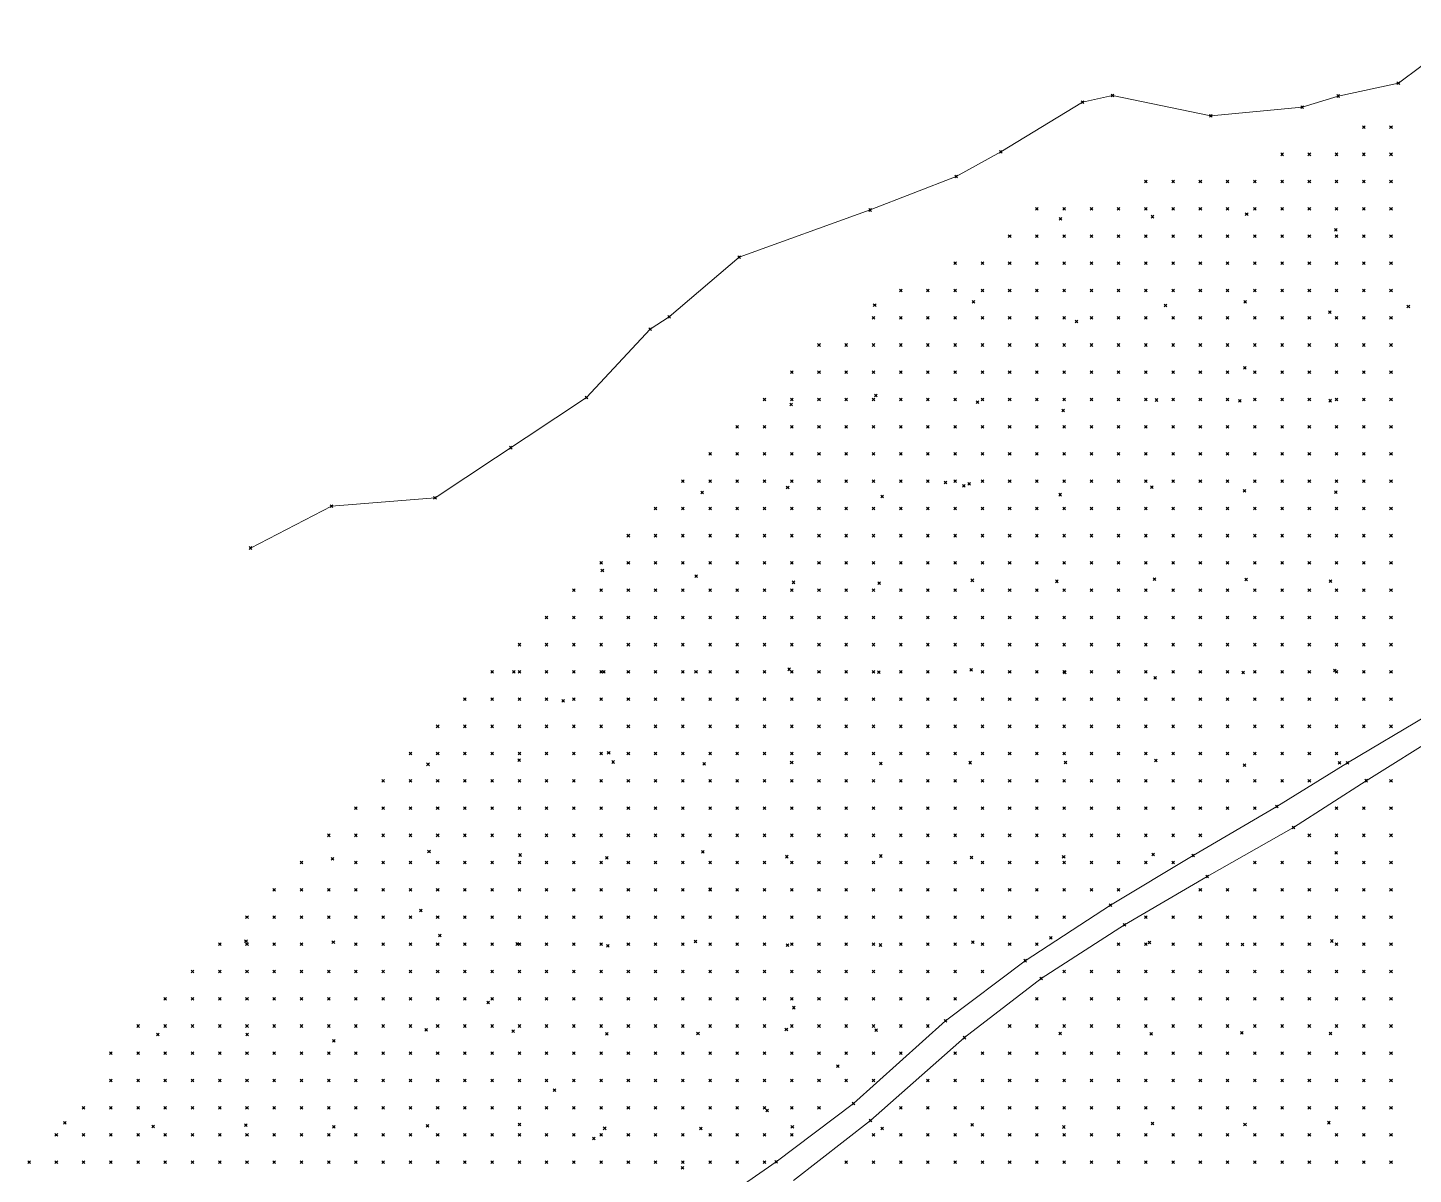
# Model space of a CAD drawing. Header units: metres. Extents: x 441556 to 446409, y 432338 to 461058.
# Drawn here: x 445598.6 to 445751.2, y 437824.9 to 437951.1 of the extents above; entities that cross this region are included whole.
import ezdxf

# ---------------------------------------------------------------- set-up
doc = ezdxf.new("R2010")
doc.units = ezdxf.units.M
doc.header["$MEASUREMENT"] = 0
doc.header["$PDMODE"] = 35
doc.header["$PDSIZE"] = 0.15
for name, color, linetype, lineweight in [('DTM-BRE-RevN_GRP_CURS APA', 2, 'Continuous', 0), ('DTM-BRE-RevN_GRP_DRUM FORESTIER', 2, 'Continuous', 0), ('DTM-BRE-RevN_GRP_DRUM PIATRA', 2, 'Continuous', 0), ('DTM-NOK-RevN_LIDAR_co_lidar', 91, 'Continuous', 0), ('DTM-NOK-RevN_RTK', 32, 'Continuous', 0)]:
    doc.layers.add(name, color=color, linetype=linetype, lineweight=lineweight)

msp = doc.modelspace()

# ---------------------------------------------------------------- linework, layer by layer
at = {"layer": 'DTM-BRE-RevN_GRP_CURS APA'}
for p, q in [((445749.575, 437945.011, 323.346), (445757.765, 437951.13, 323.346)), ((445742.957, 437943.61, 325.721), (445749.575, 437945.011, 323.346)), ((445705.818, 437937.467, 322.846), (445714.782, 437942.927, 323.784)), ((445714.782, 437942.927, 323.784), (445718.104, 437943.67, 322.659)), ((445718.104, 437943.67, 322.659), (445728.943, 437941.416, 323.346)), ((445738.999, 437942.382, 325.096), (445742.957, 437943.61, 325.721)), ((445728.943, 437941.416, 323.346), (445738.999, 437942.382, 325.096)), ((445700.871, 437934.75, 322.846), (445705.818, 437937.467, 322.846)), ((445691.402, 437931.059, 322.909), (445700.871, 437934.75, 322.846)), ((445676.983, 437925.867, 322.846), (445691.402, 437931.059, 322.909)), ((445669.281, 437919.301, 322.846), (445676.983, 437925.867, 322.846)), ((445667.192, 437917.923, 322.846), (445669.281, 437919.301, 322.846)), ((445660.17, 437910.418, 328.096), (445667.192, 437917.923, 322.846)), ((445643.5, 437899.366, 328.096), (445660.17, 437910.418, 328.096)), ((445632.114, 437898.443, 327.285), (445643.5, 437899.366, 328.096)), ((445623.169, 437893.839, 326.811), (445632.114, 437898.443, 327.285))]:
    msp.add_line(p, q, dxfattribs=at)
at = {"layer": 'DTM-BRE-RevN_GRP_DRUM FORESTIER'}
for p, q in [((445743.963, 437870.201, 345.348), (445752.731, 437875.408, 345.385)), ((445736.206, 437865.391, 345.14), (445743.963, 437870.201, 345.348)), ((445726.973, 437859.968, 345.426), (445736.206, 437865.391, 345.14)), ((445717.867, 437854.516, 345.34), (445726.973, 437859.968, 345.426)), ((445708.475, 437848.4, 344.944), (445717.867, 437854.516, 345.34)), ((445699.721, 437841.77, 344.873), (445708.475, 437848.4, 344.944)), ((445689.587, 437832.672, 345.027), (445699.721, 437841.77, 344.873)), ((445681.058, 437826.243, 345.31), (445689.587, 437832.672, 345.027)), ((445672.496, 437820.32, 345.316), (445681.058, 437826.243, 345.31))]:
    msp.add_line(p, q, dxfattribs=at)
at = {"layer": 'DTM-BRE-RevN_GRP_DRUM PIATRA'}
for p, q in [((445746.025, 437868.222, 345.529), (445754.381, 437873.434, 345.519)), ((445738.027, 437863.063, 345.328), (445746.025, 437868.222, 345.529)), ((445728.53, 437857.662, 345.513), (445738.027, 437863.063, 345.328)), ((445719.41, 437852.36, 345.431), (445728.53, 437857.662, 345.513)), ((445710.258, 437846.452, 345.066), (445719.41, 437852.36, 345.431)), ((445701.801, 437839.927, 344.894), (445710.258, 437846.452, 345.066)), ((445691.465, 437830.792, 345.053), (445701.801, 437839.927, 344.894)), ((445682.97, 437824.185, 345.441), (445691.465, 437830.792, 345.053))]:
    msp.add_line(p, q, dxfattribs=at)
at = {"layer": 'DTM-NOK-RevN_LIDAR_co_lidar'}
for p in [(445745.77, 437940.189, 325.895), (445748.769, 437940.189, 325.662), (445736.771, 437937.189, 326.941), (445739.771, 437937.189, 327.254), (445742.77, 437937.189, 327.509), (445745.77, 437937.189, 327.731), (445748.769, 437937.189, 327.705), (445721.775, 437934.19, 326.388), (445721.775, 437934.19, 326.188), (445724.774, 437934.19, 326.559), (445724.774, 437934.19, 326.359), (445727.773, 437934.19, 326.691), (445727.773, 437934.19, 326.491), (445730.773, 437934.19, 326.711), (445730.773, 437934.19, 326.511), (445733.772, 437934.19, 327.455), (445733.772, 437934.19, 327.255), (445736.771, 437934.19, 328.193), (445736.771, 437934.19, 327.993), (445739.771, 437934.19, 327.975), (445739.771, 437934.19, 327.775), (445742.77, 437934.19, 328.604), (445742.77, 437934.19, 328.404), (445745.77, 437934.19, 329.768), (445745.77, 437934.19, 329.568), (445748.769, 437934.19, 330.259), (445748.769, 437934.19, 330.059), (445709.777, 437931.19, 326.76), (445712.776, 437931.19, 326.656), (445715.776, 437931.19, 326.534), (445718.775, 437931.19, 326.498), (445721.775, 437931.19, 327.132), (445724.774, 437931.19, 327.226), (445727.773, 437931.19, 327.216), (445730.773, 437931.19, 327.804), (445733.772, 437931.19, 328.738), (445736.771, 437931.19, 329.547), (445739.771, 437931.19, 328.99), (445742.77, 437931.19, 329.789), (445745.77, 437931.19, 331.301), (445748.769, 437931.19, 332.428), (445706.778, 437928.191, 326.689), (445709.777, 437928.191, 326.938), (445712.776, 437928.191, 326.99), (445715.776, 437928.191, 327.05), (445718.775, 437928.191, 327.762), (445721.775, 437928.191, 329.286), (445724.774, 437928.191, 328.912), (445727.773, 437928.191, 328.277), (445730.773, 437928.191, 328.833), (445733.772, 437928.191, 330.498), (445736.771, 437928.191, 332.238), (445739.771, 437928.191, 331.55), (445742.77, 437928.191, 331.965), (445745.77, 437928.191, 332.731), (445748.769, 437928.191, 333.632), (445700.779, 437925.192, 327.17), (445703.778, 437925.192, 326.977), (445706.778, 437925.192, 326.933), (445709.777, 437925.192, 326.893), (445712.776, 437925.192, 327.151), (445715.776, 437925.192, 327.982), (445718.775, 437925.192, 330.054), (445721.775, 437925.192, 330.583), (445724.774, 437925.192, 329.898), (445727.773, 437925.192, 329.924), (445730.773, 437925.192, 330.906), (445733.772, 437925.192, 333.228), (445736.771, 437925.192, 333.853), (445739.771, 437925.192, 333.907), (445742.77, 437925.192, 334.559), (445745.77, 437925.192, 335.471), (445748.769, 437925.192, 336.403), (445694.78, 437922.192, 327.109), (445697.78, 437922.192, 327.143), (445700.779, 437922.192, 327.394), (445703.778, 437922.192, 327.407), (445706.778, 437922.192, 327.637), (445709.777, 437922.192, 327.506), (445712.776, 437922.192, 327.925), (445715.776, 437922.192, 329.761), (445718.775, 437922.192, 331.289), (445721.775, 437922.192, 331.77), (445724.774, 437922.192, 331.589), (445727.773, 437922.192, 332.291), (445730.773, 437922.192, 333.055), (445733.772, 437922.192, 334.328), (445736.771, 437922.192, 334.628), (445739.771, 437922.192, 335.952), (445742.77, 437922.192, 337.061), (445745.77, 437922.192, 338.46), (445748.769, 437922.192, 339.497), (445691.781, 437919.193, 328.642), (445694.78, 437919.193, 327.898), (445697.78, 437919.193, 328.112), (445700.779, 437919.193, 328.517), (445703.778, 437919.193, 328.942), (445706.778, 437919.193, 329.6), (445709.777, 437919.193, 329.953), (445712.776, 437919.193, 330.559), (445715.776, 437919.193, 332.141), (445718.775, 437919.193, 332.947), (445721.775, 437919.193, 333.074), (445724.774, 437919.193, 333.13), (445727.773, 437919.193, 334.555), (445730.773, 437919.193, 334.957), (445733.772, 437919.193, 336.165), (445736.771, 437919.193, 337.358), (445739.771, 437919.193, 339.034), (445742.77, 437919.193, 339.525), (445745.77, 437919.193, 339.682), (445748.769, 437919.193, 339.787), (445685.782, 437916.194, 330.464), (445688.781, 437916.194, 330.566), (445691.781, 437916.194, 330.244), (445694.78, 437916.194, 330.002), (445697.78, 437916.194, 330.39), (445700.779, 437916.194, 331.301), (445703.778, 437916.194, 331.744), (445706.778, 437916.194, 331.98), (445709.777, 437916.194, 332.672), (445712.776, 437916.194, 333.508), (445715.776, 437916.194, 335.404), (445718.775, 437916.194, 335.754), (445721.775, 437916.194, 335.789), (445724.774, 437916.194, 336.31), (445727.773, 437916.194, 336.479), (445730.773, 437916.194, 337.545), (445733.772, 437916.194, 338.853), (445736.771, 437916.194, 339.725), (445739.771, 437916.194, 339.735), (445742.77, 437916.194, 340.009), (445745.77, 437916.194, 340.082), (445748.769, 437916.194, 340.108), (445682.783, 437913.194, 329.735), (445685.782, 437913.194, 330.744), (445688.781, 437913.194, 331.229), (445691.781, 437913.194, 331.183), (445694.78, 437913.194, 331.617), (445697.78, 437913.194, 331.9), (445700.779, 437913.194, 332.927), (445703.778, 437913.194, 333.598), (445706.778, 437913.194, 332.967), (445709.777, 437913.194, 333.795), (445712.776, 437913.194, 335.25), (445715.776, 437913.194, 337.192), (445718.775, 437913.194, 338.311), (445721.775, 437913.194, 338.15), (445724.774, 437913.194, 338.839), (445727.773, 437913.194, 338.777), (445730.773, 437913.194, 339.126), (445733.772, 437913.194, 339.923), (445736.771, 437913.194, 340.038), (445739.771, 437913.194, 340.134), (445742.77, 437913.194, 340.198), (445745.77, 437913.194, 340.239), (445748.769, 437913.194, 340.343), (445679.783, 437910.195, 330.668), (445682.783, 437910.195, 331.073), (445685.782, 437910.195, 331.859), (445688.781, 437910.195, 332.547), (445691.781, 437910.195, 332.203), (445694.78, 437910.195, 333.13), (445697.78, 437910.195, 333.918), (445700.779, 437910.195, 335.067), (445703.778, 437910.195, 335.298), (445706.778, 437910.195, 334.616), (445709.777, 437910.195, 335.469), (445712.776, 437910.195, 337.496), (445715.776, 437910.195, 338.442), (445718.775, 437910.195, 339.267), (445721.775, 437910.195, 339.595), (445724.774, 437910.195, 339.711), (445727.773, 437910.195, 339.924), (445730.773, 437910.195, 339.997), (445733.772, 437910.195, 340.064), (445736.771, 437910.195, 340.191), (445739.771, 437910.195, 340.276), (445742.77, 437910.195, 340.319), (445745.77, 437910.195, 340.397), (445748.769, 437910.195, 340.586), (445676.784, 437907.195, 332.576), (445679.783, 437907.195, 332.489), (445682.783, 437907.195, 332.71), (445685.782, 437907.195, 333.857), (445688.781, 437907.195, 334.761), (445691.781, 437907.195, 334.752), (445694.78, 437907.195, 335.463), (445697.78, 437907.195, 336.623), (445700.779, 437907.195, 337.363), (445703.778, 437907.195, 337.007), (445706.778, 437907.195, 336.847), (445709.777, 437907.195, 337.659), (445712.776, 437907.195, 339.173), (445715.776, 437907.195, 339.594), (445718.775, 437907.195, 339.74), (445721.775, 437907.195, 339.811), (445724.774, 437907.195, 339.901), (445727.773, 437907.195, 340.027), (445730.773, 437907.195, 340.158), (445733.772, 437907.195, 340.254), (445736.771, 437907.195, 340.305), (445739.771, 437907.195, 340.374), (445742.77, 437907.195, 340.471), (445745.77, 437907.195, 340.661), (445748.769, 437907.195, 340.963), (445673.785, 437904.196, 334.232), (445676.784, 437904.196, 334.192), (445679.783, 437904.196, 334.192), (445682.783, 437904.196, 334.589), (445685.782, 437904.196, 336.173), (445688.781, 437904.196, 337.082), (445691.781, 437904.196, 336.997), (445694.78, 437904.196, 337.813), (445697.78, 437904.196, 338.236), (445700.779, 437904.196, 338.847), (445703.778, 437904.196, 338.96), (445706.778, 437904.196, 339.217), (445709.777, 437904.196, 339.509), (445712.776, 437904.196, 339.631), (445715.776, 437904.196, 339.684), (445718.775, 437904.196, 339.826), (445721.775, 437904.196, 339.967), (445724.774, 437904.196, 340.094), (445727.773, 437904.196, 340.194), (445730.773, 437904.196, 340.301), (445733.772, 437904.196, 340.382), (445736.771, 437904.196, 340.484), (445739.771, 437904.196, 340.612), (445742.77, 437904.196, 340.89), (445745.77, 437904.196, 341.163), (445748.769, 437904.196, 341.384), (445670.785, 437901.197, 333.898), (445673.785, 437901.197, 335.159), (445676.784, 437901.197, 335.902), (445679.783, 437901.197, 336.346), (445682.783, 437901.197, 337.335), (445685.782, 437901.197, 337.701), (445688.781, 437901.197, 337.967), (445691.781, 437901.197, 337.995), (445694.78, 437901.197, 338.444), (445697.78, 437901.197, 338.762), (445700.779, 437901.197, 338.927), (445703.778, 437901.197, 339.098), (445706.778, 437901.197, 339.359), (445709.777, 437901.197, 339.581), (445712.776, 437901.197, 339.693), (445715.776, 437901.197, 339.821), (445718.775, 437901.197, 339.986), (445721.775, 437901.197, 340.154), (445724.774, 437901.197, 340.279), (445727.773, 437901.197, 340.362), (445730.773, 437901.197, 340.459), (445733.772, 437901.197, 340.628), (445736.771, 437901.197, 340.795), (445739.771, 437901.197, 341.093), (445742.77, 437901.197, 341.503), (445745.77, 437901.197, 341.648), (445748.769, 437901.197, 341.805), (445667.786, 437898.197, 332.961), (445670.785, 437898.197, 334.136), (445673.785, 437898.197, 335.645), (445676.784, 437898.197, 337.18), (445679.783, 437898.197, 337.484), (445682.783, 437898.197, 337.772), (445685.782, 437898.197, 337.946), (445688.781, 437898.197, 338.148), (445691.781, 437898.197, 338.339), (445694.78, 437898.197, 338.557), (445697.78, 437898.197, 338.821), (445700.779, 437898.197, 339.116), (445703.778, 437898.197, 339.286), (445706.778, 437898.197, 339.512), (445709.777, 437898.197, 339.719), (445712.776, 437898.197, 339.879), (445715.776, 437898.197, 340.043), (445718.775, 437898.197, 340.149), (445721.775, 437898.197, 340.294), (445724.774, 437898.197, 340.44), (445727.773, 437898.197, 340.594), (445730.773, 437898.197, 340.762), (445733.772, 437898.197, 341.028), (445736.771, 437898.197, 341.314), (445739.771, 437898.197, 341.604), (445742.77, 437898.197, 341.874), (445745.77, 437898.197, 342.047), (445748.769, 437898.197, 342.21), (445664.786, 437895.198, 333.181), (445667.786, 437895.198, 333.684), (445670.785, 437895.198, 335.642), (445673.785, 437895.198, 337.031), (445676.784, 437895.198, 337.712), (445679.783, 437895.198, 337.767), (445682.783, 437895.198, 337.86), (445685.782, 437895.198, 338.106), (445688.781, 437895.198, 338.293), (445691.781, 437895.198, 338.549), (445694.78, 437895.198, 338.806), (445697.78, 437895.198, 339.093), (445700.779, 437895.198, 339.311), (445703.778, 437895.198, 339.494), (445706.778, 437895.198, 339.717), (445709.777, 437895.198, 339.876), (445712.776, 437895.198, 340.036), (445715.776, 437895.198, 340.211), (445718.775, 437895.198, 340.32), (445721.775, 437895.198, 340.487), (445724.774, 437895.198, 340.669), (445727.773, 437895.198, 340.946), (445730.773, 437895.198, 341.248), (445733.772, 437895.198, 341.526), (445736.771, 437895.198, 341.751), (445739.771, 437895.198, 341.966), (445742.77, 437895.198, 342.251), (445745.77, 437895.198, 342.446), (445748.769, 437895.198, 342.663), (445661.787, 437892.199, 334.568), (445664.786, 437892.199, 335.666), (445667.786, 437892.199, 335.776), (445670.785, 437892.199, 337.074), (445673.785, 437892.199, 337.615), (445676.784, 437892.199, 337.885), (445679.783, 437892.199, 338.068), (445682.783, 437892.199, 338.266), (445685.782, 437892.199, 338.5), (445688.781, 437892.199, 338.615), (445691.781, 437892.199, 338.857), (445694.78, 437892.199, 339.085), (445697.78, 437892.199, 339.347), (445700.779, 437892.199, 339.599), (445703.778, 437892.199, 339.789), (445706.778, 437892.199, 339.914), (445709.777, 437892.199, 340.048), (445712.776, 437892.199, 340.262), (445715.776, 437892.199, 340.494), (445718.775, 437892.199, 340.67), (445721.775, 437892.199, 340.872), (445724.774, 437892.199, 341.11), (445727.773, 437892.199, 341.319), (445730.773, 437892.199, 341.611), (445733.772, 437892.199, 341.903), (445736.771, 437892.199, 342.11), (445739.771, 437892.199, 342.373), (445742.77, 437892.199, 342.695), (445745.77, 437892.199, 342.873), (445748.769, 437892.199, 343.084), (445658.788, 437889.199, 335.803), (445661.787, 437889.199, 337.185), (445664.786, 437889.199, 337.266), (445667.786, 437889.199, 337.566), (445670.785, 437889.199, 337.629), (445673.785, 437889.199, 337.838), (445676.784, 437889.199, 338.057), (445679.783, 437889.199, 338.358), (445682.783, 437889.199, 338.671), (445685.782, 437889.199, 338.899), (445688.781, 437889.199, 338.964), (445691.781, 437889.199, 339.158), (445694.78, 437889.199, 339.412), (445697.78, 437889.199, 339.633), (445700.779, 437889.199, 339.923), (445703.778, 437889.199, 340.188), (445706.778, 437889.199, 340.26), (445709.777, 437889.199, 340.378), (445712.776, 437889.199, 340.665), (445715.776, 437889.199, 340.913), (445718.775, 437889.199, 341.11), (445721.775, 437889.199, 341.281), (445724.774, 437889.199, 341.475), (445727.773, 437889.199, 341.623), (445730.773, 437889.199, 341.854), (445733.772, 437889.199, 342.173), (445736.771, 437889.199, 342.475), (445739.771, 437889.199, 342.798), (445742.77, 437889.199, 343.063), (445745.77, 437889.199, 343.198), (445748.769, 437889.199, 343.419), (445655.788, 437886.2, 336.499), (445658.788, 437886.2, 337.117), (445661.787, 437886.2, 337.573), (445664.786, 437886.2, 337.568), (445667.786, 437886.2, 337.638), (445670.785, 437886.2, 337.826), (445673.785, 437886.2, 338.074), (445676.784, 437886.2, 338.385), (445679.783, 437886.2, 338.61), (445682.783, 437886.2, 338.742), (445685.782, 437886.2, 339.088), (445688.781, 437886.2, 339.262), (445691.781, 437886.2, 339.498), (445694.78, 437886.2, 339.705), (445697.78, 437886.2, 339.913), (445700.779, 437886.2, 340.197), (445703.778, 437886.2, 340.538), (445706.778, 437886.2, 340.702), (445709.777, 437886.2, 340.778), (445712.776, 437886.2, 341.03), (445715.776, 437886.2, 341.254), (445718.775, 437886.2, 341.49), (445721.775, 437886.2, 341.687), (445724.774, 437886.2, 341.819), (445727.773, 437886.2, 341.997), (445730.773, 437886.2, 342.199), (445733.772, 437886.2, 342.476), (445736.771, 437886.2, 342.774), (445739.771, 437886.2, 343.08), (445742.77, 437886.2, 343.332), (445745.77, 437886.2, 343.572), (445748.769, 437886.2, 343.755), (445652.789, 437883.2, 337.265), (445655.788, 437883.2, 337.536), (445658.788, 437883.2, 337.635), (445661.787, 437883.2, 337.686), (445664.786, 437883.2, 337.642), (445667.786, 437883.2, 337.806), (445670.785, 437883.2, 338.045), (445673.785, 437883.2, 338.27), (445676.784, 437883.2, 338.605), (445679.783, 437883.2, 338.792), (445682.783, 437883.2, 339.016), (445685.782, 437883.2, 339.304), (445688.781, 437883.2, 339.553), (445691.781, 437883.2, 339.834), (445694.78, 437883.2, 340.037), (445697.78, 437883.2, 340.248), (445700.779, 437883.2, 340.522), (445703.778, 437883.2, 340.793), (445706.778, 437883.2, 340.952), (445709.777, 437883.2, 341.165), (445712.776, 437883.2, 341.392), (445715.776, 437883.2, 341.711), (445718.775, 437883.2, 341.91), (445721.775, 437883.2, 342.05), (445724.774, 437883.2, 342.184), (445727.773, 437883.2, 342.328), (445730.773, 437883.2, 342.534), (445733.772, 437883.2, 342.751), (445736.771, 437883.2, 343.035), (445739.771, 437883.2, 343.3), (445742.77, 437883.2, 343.653), (445745.77, 437883.2, 343.938), (445748.769, 437883.2, 344.135), (445649.79, 437880.201, 336.747), (445652.789, 437880.201, 337.262), (445655.788, 437880.201, 337.528), (445658.788, 437880.201, 337.656), (445661.787, 437880.201, 337.71), (445664.786, 437880.201, 337.857), (445667.786, 437880.201, 338.085), (445670.785, 437880.201, 338.367), (445673.785, 437880.201, 338.663), (445676.784, 437880.201, 338.905), (445679.783, 437880.201, 339.133), (445682.783, 437880.201, 339.343), (445685.782, 437880.201, 339.586), (445688.781, 437880.201, 339.882), (445691.781, 437880.201, 340.072), (445694.78, 437880.201, 340.333), (445697.78, 437880.201, 340.592), (445700.779, 437880.201, 340.824), (445703.778, 437880.201, 341.024), (445706.778, 437880.201, 341.307), (445709.777, 437880.201, 341.7), (445712.776, 437880.201, 341.904), (445715.776, 437880.201, 342.165), (445718.775, 437880.201, 342.315), (445721.775, 437880.201, 342.469), (445724.774, 437880.201, 342.573), (445727.773, 437880.201, 342.642), (445730.773, 437880.201, 342.865), (445733.772, 437880.201, 343.127), (445736.771, 437880.201, 343.368), (445739.771, 437880.201, 343.647), (445742.77, 437880.201, 343.941), (445745.77, 437880.201, 344.216), (445748.769, 437880.201, 344.48), (445646.79, 437877.202, 336.795), (445649.79, 437877.202, 337.051), (445652.789, 437877.202, 337.329), (445655.788, 437877.202, 337.611), (445658.788, 437877.202, 337.794), (445661.787, 437877.202, 337.931), (445664.786, 437877.202, 338.16), (445667.786, 437877.202, 338.407), (445670.785, 437877.202, 338.66), (445673.785, 437877.202, 338.929), (445676.784, 437877.202, 339.182), (445679.783, 437877.202, 339.475), (445682.783, 437877.202, 339.677), (445685.782, 437877.202, 339.928), (445688.781, 437877.202, 340.174), (445691.781, 437877.202, 340.4), (445694.78, 437877.202, 340.641), (445697.78, 437877.202, 340.868), (445700.779, 437877.202, 341.104), (445703.778, 437877.202, 341.45), (445706.778, 437877.202, 341.807), (445709.777, 437877.202, 342.081), (445712.776, 437877.202, 342.278), (445715.776, 437877.202, 342.513), (445718.775, 437877.202, 342.689), (445721.775, 437877.202, 342.854), (445724.774, 437877.202, 342.96), (445727.773, 437877.202, 343.052), (445730.773, 437877.202, 343.241), (445733.772, 437877.202, 343.451), (445736.771, 437877.202, 343.699), (445739.771, 437877.202, 344.022), (445742.77, 437877.202, 344.279), (445745.77, 437877.202, 344.543), (445748.769, 437877.202, 344.798), (445643.791, 437874.202, 336.611), (445646.79, 437874.202, 336.956), (445649.79, 437874.202, 337.208), (445652.789, 437874.202, 337.48), (445655.788, 437874.202, 337.712), (445658.788, 437874.202, 337.968), (445661.787, 437874.202, 338.225), (445664.786, 437874.202, 338.457), (445667.786, 437874.202, 338.695), (445670.785, 437874.202, 338.982), (445673.785, 437874.202, 339.282), (445676.784, 437874.202, 339.521), (445679.783, 437874.202, 339.763), (445682.783, 437874.202, 339.967), (445685.782, 437874.202, 340.223), (445688.781, 437874.202, 340.421), (445691.781, 437874.202, 340.665), (445694.78, 437874.202, 340.87), (445697.78, 437874.202, 341.155), (445700.779, 437874.202, 341.534), (445703.778, 437874.202, 341.875), (445706.778, 437874.202, 342.068), (445709.777, 437874.202, 342.285), (445712.776, 437874.202, 342.553), (445715.776, 437874.202, 342.85), (445718.775, 437874.202, 343.013), (445721.775, 437874.202, 343.185), (445724.774, 437874.202, 343.356), (445727.773, 437874.202, 343.449), (445730.773, 437874.202, 343.543), (445733.772, 437874.202, 343.794), (445736.771, 437874.202, 344.046), (445739.771, 437874.202, 344.429), (445742.77, 437874.202, 344.673), (445745.77, 437874.202, 344.872), (445748.769, 437874.202, 345.159), (445640.791, 437871.203, 336.273), (445643.791, 437871.203, 336.692), (445646.79, 437871.203, 337.046), (445649.79, 437871.203, 337.351), (445652.789, 437871.203, 337.65), (445655.788, 437871.203, 337.899), (445658.788, 437871.203, 338.182), (445661.787, 437871.203, 338.485), (445664.786, 437871.203, 338.757), (445667.786, 437871.203, 339.015), (445670.785, 437871.203, 339.352), (445673.785, 437871.203, 339.642), (445676.784, 437871.203, 339.812), (445679.783, 437871.203, 340.025), (445682.783, 437871.203, 340.181), (445685.782, 437871.203, 340.431), (445688.781, 437871.203, 340.632), (445691.781, 437871.203, 340.862), (445694.78, 437871.203, 341.214), (445697.78, 437871.203, 341.584), (445700.779, 437871.203, 341.916), (445703.778, 437871.203, 342.155), (445706.778, 437871.203, 342.345), (445709.777, 437871.203, 342.586), (445712.776, 437871.203, 342.893), (445715.776, 437871.203, 343.176), (445718.775, 437871.203, 343.337), (445721.775, 437871.203, 343.581), (445724.774, 437871.203, 343.765), (445727.773, 437871.203, 343.905), (445730.773, 437871.203, 344.012), (445733.772, 437871.203, 344.21), (445736.771, 437871.203, 344.452), (445739.771, 437871.203, 344.753), (445742.77, 437871.203, 344.986), (445637.792, 437868.204, 336.084), (445640.791, 437868.204, 336.41), (445643.791, 437868.204, 336.831), (445646.79, 437868.204, 337.265), (445649.79, 437868.204, 337.605), (445652.789, 437868.204, 337.922), (445655.788, 437868.204, 338.197), (445658.788, 437868.204, 338.458), (445661.787, 437868.204, 338.719), (445664.786, 437868.204, 338.998), (445667.786, 437868.204, 339.293), (445670.785, 437868.204, 339.577), (445673.785, 437868.204, 339.842), (445676.784, 437868.204, 340.079), (445679.783, 437868.204, 340.267), (445682.783, 437868.204, 340.429), (445685.782, 437868.204, 340.599), (445688.781, 437868.204, 340.741), (445691.781, 437868.204, 341.074), (445694.78, 437868.204, 341.605), (445697.78, 437868.204, 341.902), (445700.779, 437868.204, 342.16), (445703.778, 437868.204, 342.48), (445706.778, 437868.204, 342.776), (445709.777, 437868.204, 342.988), (445712.776, 437868.204, 343.28), (445715.776, 437868.204, 343.494), (445718.775, 437868.204, 343.677), (445721.775, 437868.204, 343.934), (445724.774, 437868.204, 344.108), (445727.773, 437868.204, 344.334), (445730.773, 437868.204, 344.471), (445733.772, 437868.204, 344.663), (445736.771, 437868.204, 344.876), (445739.771, 437868.204, 345.016), (445748.769, 437868.204, 345.943), (445634.793, 437865.204, 336.433), (445637.792, 437865.204, 336.457), (445640.791, 437865.204, 336.745), (445643.791, 437865.204, 337.033), (445646.79, 437865.204, 337.473), (445649.79, 437865.204, 337.909), (445652.789, 437865.204, 338.255), (445655.788, 437865.204, 338.514), (445658.788, 437865.204, 338.757), (445661.787, 437865.204, 338.986), (445664.786, 437865.204, 339.216), (445667.786, 437865.204, 339.544), (445670.785, 437865.204, 339.796), (445673.785, 437865.204, 340.052), (445676.784, 437865.204, 340.251), (445679.783, 437865.204, 340.436), (445682.783, 437865.204, 340.659), (445685.782, 437865.204, 340.842), (445688.781, 437865.204, 340.923), (445691.781, 437865.204, 341.377), (445694.78, 437865.204, 341.957), (445697.78, 437865.204, 342.206), (445700.779, 437865.204, 342.482), (445703.778, 437865.204, 342.819), (445706.778, 437865.204, 343.116), (445709.777, 437865.204, 343.287), (445712.776, 437865.204, 343.526), (445715.776, 437865.204, 343.806), (445718.775, 437865.204, 344.043), (445721.775, 437865.204, 344.294), (445724.774, 437865.204, 344.483), (445727.773, 437865.204, 344.773), (445730.773, 437865.204, 345.119), (445733.772, 437865.204, 345.147), (445742.77, 437865.204, 345.703), (445745.77, 437865.204, 346.015), (445748.769, 437865.204, 346.269), (445631.793, 437862.205, 336.864), (445634.793, 437862.205, 336.949), (445637.792, 437862.205, 337.013), (445640.791, 437862.205, 337.226), (445643.791, 437862.205, 337.349), (445646.79, 437862.205, 337.728), (445649.79, 437862.205, 338.169), (445652.789, 437862.205, 338.533), (445655.788, 437862.205, 338.785), (445658.788, 437862.205, 339.043), (445661.787, 437862.205, 339.285), (445664.786, 437862.205, 339.525), (445667.786, 437862.205, 339.785), (445670.785, 437862.205, 340.049), (445673.785, 437862.205, 340.314), (445676.784, 437862.205, 340.469), (445679.783, 437862.205, 340.695), (445682.783, 437862.205, 341.019), (445685.782, 437862.205, 341.242), (445688.781, 437862.205, 341.428), (445691.781, 437862.205, 342.063), (445694.78, 437862.205, 342.461), (445697.78, 437862.205, 342.571), (445700.779, 437862.205, 342.813), (445703.778, 437862.205, 343.138), (445706.778, 437862.205, 343.389), (445709.777, 437862.205, 343.573), (445712.776, 437862.205, 343.827), (445715.776, 437862.205, 344.064), (445718.775, 437862.205, 344.286), (445721.775, 437862.205, 344.697), (445724.774, 437862.205, 344.873), (445727.773, 437862.205, 345.139), (445739.771, 437862.205, 345.771), (445742.77, 437862.205, 346.045), (445745.77, 437862.205, 346.326), (445748.769, 437862.205, 346.579), (445628.794, 437859.205, 336.919), (445634.793, 437859.205, 337.342), (445637.792, 437859.205, 337.394), (445640.791, 437859.205, 337.495), (445643.791, 437859.205, 337.678), (445646.79, 437859.205, 337.992), (445649.79, 437859.205, 338.4), (445652.789, 437859.205, 338.765), (445655.788, 437859.205, 339.073), (445658.788, 437859.205, 339.333), (445661.787, 437859.205, 339.549), (445664.786, 437859.205, 339.787), (445667.786, 437859.205, 340.015), (445670.785, 437859.205, 340.321), (445673.785, 437859.205, 340.577), (445676.784, 437859.205, 340.799), (445679.783, 437859.205, 341.075), (445682.783, 437859.205, 341.309), (445685.782, 437859.205, 341.562), (445688.781, 437859.205, 342.003), (445691.781, 437859.205, 342.413), (445694.78, 437859.205, 342.629), (445697.78, 437859.205, 342.768), (445700.779, 437859.205, 343.064), (445703.778, 437859.205, 343.317), (445706.778, 437859.205, 343.564), (445709.777, 437859.205, 343.893), (445712.776, 437859.205, 344.166), (445715.776, 437859.205, 344.329), (445718.775, 437859.205, 344.531), (445721.775, 437859.205, 344.907), (445724.774, 437859.205, 345.186), (445733.772, 437859.205, 345.846), (445736.771, 437859.205, 345.903), (445739.771, 437859.205, 346.205), (445742.77, 437859.205, 346.391), (445745.77, 437859.205, 346.623), (445748.769, 437859.205, 346.899), (445625.795, 437856.206, 337.051), (445628.794, 437856.206, 337.146), (445631.793, 437856.206, 337.404), (445634.793, 437856.206, 337.58), (445637.792, 437856.206, 337.68), (445640.791, 437856.206, 337.786), (445643.791, 437856.206, 338.013), (445646.79, 437856.206, 338.279), (445649.79, 437856.206, 338.643), (445652.789, 437856.206, 338.958), (445655.788, 437856.206, 339.274), (445658.788, 437856.206, 339.558), (445661.787, 437856.206, 339.795), (445664.786, 437856.206, 340.007), (445667.786, 437856.206, 340.228), (445670.785, 437856.206, 340.499), (445673.785, 437856.206, 340.795), (445676.784, 437856.206, 341.147), (445679.783, 437856.206, 341.377), (445682.783, 437856.206, 341.615), (445685.782, 437856.206, 341.876), (445688.781, 437856.206, 342.198), (445691.781, 437856.206, 342.472), (445694.78, 437856.206, 342.685), (445697.78, 437856.206, 342.944), (445700.779, 437856.206, 343.239), (445703.778, 437856.206, 343.511), (445706.778, 437856.206, 343.771), (445709.777, 437856.206, 344.106), (445712.776, 437856.206, 344.38), (445715.776, 437856.206, 344.624), (445718.775, 437856.206, 344.97), (445727.773, 437856.206, 345.699), (445730.773, 437856.206, 345.995), (445733.772, 437856.206, 346.097), (445736.771, 437856.206, 346.277), (445739.771, 437856.206, 346.502), (445742.77, 437856.206, 346.727), (445745.77, 437856.206, 347.005), (445748.769, 437856.206, 347.235), (445622.795, 437853.207, 337.271), (445625.795, 437853.207, 337.337), (445628.794, 437853.207, 337.492), (445631.793, 437853.207, 337.739), (445634.793, 437853.207, 337.96), (445637.792, 437853.207, 338.134), (445640.791, 437853.207, 338.217), (445643.791, 437853.207, 338.317), (445646.79, 437853.207, 338.57), (445649.79, 437853.207, 338.863), (445652.789, 437853.207, 339.16), (445655.788, 437853.207, 339.466), (445658.788, 437853.207, 339.745), (445661.787, 437853.207, 340.017), (445664.786, 437853.207, 340.246), (445667.786, 437853.207, 340.512), (445670.785, 437853.207, 340.828), (445673.785, 437853.207, 341.091), (445676.784, 437853.207, 341.447), (445679.783, 437853.207, 341.711), (445682.783, 437853.207, 341.98), (445685.782, 437853.207, 342.209), (445688.781, 437853.207, 342.437), (445691.781, 437853.207, 342.672), (445694.78, 437853.207, 342.84), (445697.78, 437853.207, 343.161), (445700.779, 437853.207, 343.444), (445703.778, 437853.207, 343.686), (445706.778, 437853.207, 343.952), (445709.777, 437853.207, 344.257), (445712.776, 437853.207, 344.669), (445721.775, 437853.207, 345.366), (445724.774, 437853.207, 345.815), (445727.773, 437853.207, 346.169), (445730.773, 437853.207, 346.288), (445733.772, 437853.207, 346.368), (445736.771, 437853.207, 346.666), (445739.771, 437853.207, 346.789), (445742.77, 437853.207, 347.099), (445745.77, 437853.207, 347.346), (445748.769, 437853.207, 347.552), (445619.796, 437850.207, 337.438), (445622.795, 437850.207, 337.559), (445625.795, 437850.207, 337.672), (445628.794, 437850.207, 337.85), (445634.793, 437850.207, 338.208), (445637.792, 437850.207, 338.465), (445640.791, 437850.207, 338.593), (445643.791, 437850.207, 338.648), (445646.79, 437850.207, 338.874), (445649.79, 437850.207, 339.085), (445652.789, 437850.207, 339.348), (445655.788, 437850.207, 339.626), (445658.788, 437850.207, 339.932), (445661.787, 437850.207, 340.252), (445664.786, 437850.207, 340.567), (445667.786, 437850.207, 340.829), (445670.785, 437850.207, 341.159), (445673.785, 437850.207, 341.443), (445676.784, 437850.207, 341.73), (445679.783, 437850.207, 342.075), (445682.783, 437850.207, 342.359), (445685.782, 437850.207, 342.525), (445688.781, 437850.207, 342.664), (445691.781, 437850.207, 342.87), (445694.78, 437850.207, 343.094), (445697.78, 437850.207, 343.386), (445700.779, 437850.207, 343.717), (445703.778, 437850.207, 343.967), (445706.778, 437850.207, 344.218), (445709.777, 437850.207, 344.506), (445718.775, 437850.207, 345.517), (445721.775, 437850.207, 345.837), (445724.774, 437850.207, 346.165), (445727.773, 437850.207, 346.49), (445730.773, 437850.207, 346.711), (445733.772, 437850.207, 346.838), (445736.771, 437850.207, 347.075), (445739.771, 437850.207, 347.246), (445742.77, 437850.207, 347.45), (445745.77, 437850.207, 347.624), (445748.769, 437850.207, 347.856), (445616.797, 437847.208, 337.549), (445619.796, 437847.208, 337.615), (445622.795, 437847.208, 337.812), (445625.795, 437847.208, 338.025), (445628.794, 437847.208, 338.242), (445631.793, 437847.208, 338.445), (445634.793, 437847.208, 338.699), (445637.792, 437847.208, 339.131), (445640.791, 437847.208, 339.168), (445643.791, 437847.208, 339.142), (445646.79, 437847.208, 339.22), (445649.79, 437847.208, 339.318), (445652.789, 437847.208, 339.553), (445655.788, 437847.208, 339.839), (445658.788, 437847.208, 340.18), (445661.787, 437847.208, 340.545), (445664.786, 437847.208, 340.94), (445667.786, 437847.208, 341.254), (445670.785, 437847.208, 341.546), (445673.785, 437847.208, 341.823), (445676.784, 437847.208, 342.058), (445679.783, 437847.208, 342.381), (445682.783, 437847.208, 342.644), (445685.782, 437847.208, 342.789), (445688.781, 437847.208, 342.931), (445691.781, 437847.208, 343.104), (445694.78, 437847.208, 343.355), (445697.78, 437847.208, 343.618), (445700.779, 437847.208, 343.901), (445703.778, 437847.208, 344.191), (445712.776, 437847.208, 345.095), (445715.776, 437847.208, 345.517), (445718.775, 437847.208, 345.861), (445721.775, 437847.208, 346.193), (445724.774, 437847.208, 346.505), (445727.773, 437847.208, 346.846), (445730.773, 437847.208, 347.132), (445733.772, 437847.208, 347.246), (445736.771, 437847.208, 347.491), (445739.771, 437847.208, 347.635), (445742.77, 437847.208, 347.805), (445745.77, 437847.208, 348.02), (445748.769, 437847.208, 348.177), (445613.797, 437844.209, 337.792), (445616.797, 437844.209, 337.843), (445619.796, 437844.209, 337.893), (445622.795, 437844.209, 338.105), (445625.795, 437844.209, 338.38), (445628.794, 437844.209, 338.754), (445631.793, 437844.209, 338.984), (445634.793, 437844.209, 339.198), (445637.792, 437844.209, 339.302), (445640.791, 437844.209, 339.342), (445643.791, 437844.209, 339.457), (445646.79, 437844.209, 339.573), (445649.79, 437844.209, 339.674), (445652.789, 437844.209, 339.832), (445655.788, 437844.209, 340.151), (445658.788, 437844.209, 340.504), (445661.787, 437844.209, 340.894), (445664.786, 437844.209, 341.35), (445667.786, 437844.209, 341.706), (445670.785, 437844.209, 341.962), (445673.785, 437844.209, 342.193), (445676.784, 437844.209, 342.379), (445679.783, 437844.209, 342.605), (445682.783, 437844.209, 342.842), (445685.782, 437844.209, 343.065), (445688.781, 437844.209, 343.206), (445691.781, 437844.209, 343.422), (445694.78, 437844.209, 343.651), (445697.78, 437844.209, 343.855), (445700.779, 437844.209, 344.172), (445709.777, 437844.209, 345.148), (445712.776, 437844.209, 345.525), (445715.776, 437844.209, 345.846), (445718.775, 437844.209, 346.15), (445721.775, 437844.209, 346.53), (445724.774, 437844.209, 346.855), (445727.773, 437844.209, 347.1), (445730.773, 437844.209, 347.357), (445733.772, 437844.209, 347.566), (445736.771, 437844.209, 347.818), (445739.771, 437844.209, 347.98), (445742.77, 437844.209, 348.187), (445745.77, 437844.209, 348.421), (445748.769, 437844.209, 348.57), (445610.798, 437841.209, 337.746), (445613.797, 437841.209, 337.961), (445616.797, 437841.209, 338.126), (445619.796, 437841.209, 338.267), (445622.795, 437841.209, 338.404), (445625.795, 437841.209, 338.758), (445628.794, 437841.209, 339.189), (445631.793, 437841.209, 339.479), (445634.793, 437841.209, 339.576), (445637.792, 437841.209, 339.632), (445640.791, 437841.209, 339.697), (445643.791, 437841.209, 339.81), (445646.79, 437841.209, 339.919), (445649.79, 437841.209, 340.042), (445652.789, 437841.209, 340.224), (445655.788, 437841.209, 340.517), (445658.788, 437841.209, 340.834), (445661.787, 437841.209, 341.283), (445664.786, 437841.209, 341.708), (445667.786, 437841.209, 342.039), (445670.785, 437841.209, 342.303), (445673.785, 437841.209, 342.494), (445676.784, 437841.209, 342.636), (445679.783, 437841.209, 342.82), (445682.783, 437841.209, 343.014), (445685.782, 437841.209, 343.341), (445688.781, 437841.209, 343.501), (445691.781, 437841.209, 343.682), (445694.78, 437841.209, 344.005), (445697.78, 437841.209, 344.253), (445706.778, 437841.209, 345.293), (445709.777, 437841.209, 345.621), (445712.776, 437841.209, 345.981), (445715.776, 437841.209, 346.208), (445718.775, 437841.209, 346.521), (445721.775, 437841.209, 346.847), (445724.774, 437841.209, 347.124), (445727.773, 437841.209, 347.344), (445730.773, 437841.209, 347.574), (445733.772, 437841.209, 347.872), (445736.771, 437841.209, 348.15), (445739.771, 437841.209, 348.317), (445742.77, 437841.209, 348.54), (445745.77, 437841.209, 348.776), (445748.769, 437841.209, 349.034), (445607.798, 437838.21, 337.739), (445610.798, 437838.21, 337.954), (445613.797, 437838.21, 338.171), (445616.797, 437838.21, 338.414), (445619.796, 437838.21, 338.694), (445622.795, 437838.21, 338.754), (445625.795, 437838.21, 339.087), (445628.794, 437838.21, 339.468), (445631.793, 437838.21, 339.753), (445634.793, 437838.21, 339.778), (445637.792, 437838.21, 339.778), (445640.791, 437838.21, 339.949), (445643.791, 437838.21, 340.096), (445646.79, 437838.21, 340.273), (445649.79, 437838.21, 340.503), (445652.789, 437838.21, 340.661), (445655.788, 437838.21, 340.853), (445658.788, 437838.21, 341.15), (445661.787, 437838.21, 341.568), (445664.786, 437838.21, 341.973), (445667.786, 437838.21, 342.292), (445670.785, 437838.21, 342.549), (445673.785, 437838.21, 342.754), (445676.784, 437838.21, 342.938), (445679.783, 437838.21, 343.117), (445682.783, 437838.21, 343.35), (445685.782, 437838.21, 343.611), (445688.781, 437838.21, 343.881), (445691.781, 437838.21, 344.125), (445694.78, 437838.21, 344.412), (445700.779, 437838.21, 344.905), (445703.778, 437838.21, 345.257), (445706.778, 437838.21, 345.644), (445709.777, 437838.21, 345.992), (445712.776, 437838.21, 346.391), (445715.776, 437838.21, 346.649), (445718.775, 437838.21, 346.86), (445721.775, 437838.21, 347.058), (445724.774, 437838.21, 347.375), (445727.773, 437838.21, 347.621), (445730.773, 437838.21, 347.851), (445733.772, 437838.21, 348.108), (445736.771, 437838.21, 348.477), (445739.771, 437838.21, 348.614), (445742.77, 437838.21, 348.926), (445745.77, 437838.21, 349.285), (445748.769, 437838.21, 349.601), (445607.798, 437835.21, 338.238), (445610.798, 437835.21, 338.396), (445613.797, 437835.21, 338.597), (445616.797, 437835.21, 338.816), (445619.796, 437835.21, 339.048), (445622.795, 437835.21, 339.114), (445625.795, 437835.21, 339.365), (445628.794, 437835.21, 339.568), (445631.793, 437835.21, 339.822), (445634.793, 437835.21, 339.977), (445637.792, 437835.21, 339.996), (445640.791, 437835.21, 340.155), (445643.791, 437835.21, 340.449), (445646.79, 437835.21, 340.758), (445649.79, 437835.21, 341.048), (445652.789, 437835.21, 341.083), (445655.788, 437835.21, 341.184), (445658.788, 437835.21, 341.533), (445661.787, 437835.21, 341.872), (445664.786, 437835.21, 342.256), (445667.786, 437835.21, 342.56), (445670.785, 437835.21, 342.819), (445673.785, 437835.21, 343.098), (445676.784, 437835.21, 343.347), (445679.783, 437835.21, 343.526), (445682.783, 437835.21, 343.806), (445685.782, 437835.21, 344.075), (445688.781, 437835.21, 344.348), (445691.781, 437835.21, 344.607), (445697.78, 437835.21, 345.111), (445700.779, 437835.21, 345.396), (445703.778, 437835.21, 345.686), (445706.778, 437835.21, 345.995), (445709.777, 437835.21, 346.381), (445712.776, 437835.21, 346.729), (445715.776, 437835.21, 347.001), (445718.775, 437835.21, 347.239), (445721.775, 437835.21, 347.428), (445724.774, 437835.21, 347.698), (445727.773, 437835.21, 348.029), (445730.773, 437835.21, 348.288), (445733.772, 437835.21, 348.388), (445736.771, 437835.21, 348.8), (445739.771, 437835.21, 349.012), (445742.77, 437835.21, 349.309), (445745.77, 437835.21, 349.688), (445748.769, 437835.21, 349.947), (445604.799, 437832.211, 338.593), (445607.798, 437832.211, 338.77), (445610.798, 437832.211, 338.911), (445613.797, 437832.211, 339.083), (445616.797, 437832.211, 339.152), (445619.796, 437832.211, 339.307), (445622.795, 437832.211, 339.445), (445625.795, 437832.211, 339.652), (445628.794, 437832.211, 339.819), (445631.793, 437832.211, 339.958), (445634.793, 437832.211, 340.044), (445637.792, 437832.211, 340.186), (445640.791, 437832.211, 340.498), (445643.791, 437832.211, 340.912), (445646.79, 437832.211, 341.293), (445649.79, 437832.211, 341.516), (445652.789, 437832.211, 341.511), (445655.788, 437832.211, 341.57), (445658.788, 437832.211, 341.886), (445661.787, 437832.211, 342.179), (445664.786, 437832.211, 342.518), (445667.786, 437832.211, 342.891), (445670.785, 437832.211, 343.223), (445673.785, 437832.211, 343.528), (445676.784, 437832.211, 343.835), (445679.783, 437832.211, 344.122), (445682.783, 437832.211, 344.386), (445685.782, 437832.211, 344.559), (445694.78, 437832.211, 345.023), (445697.78, 437832.211, 345.538), (445700.779, 437832.211, 345.828), (445703.778, 437832.211, 346.132), (445706.778, 437832.211, 346.434), (445709.777, 437832.211, 346.747), (445712.776, 437832.211, 347.008), (445715.776, 437832.211, 347.234), (445718.775, 437832.211, 347.469), (445721.775, 437832.211, 347.692), (445724.774, 437832.211, 348.029), (445727.773, 437832.211, 348.161), (445730.773, 437832.211, 348.577), (445733.772, 437832.211, 348.883), (445736.771, 437832.211, 349.296), (445739.771, 437832.211, 349.378), (445742.77, 437832.211, 349.704), (445745.77, 437832.211, 350.099), (445748.769, 437832.211, 350.219), (445601.8, 437829.212, 338.577), (445604.799, 437829.212, 338.925), (445607.798, 437829.212, 339.2), (445610.798, 437829.212, 339.368), (445613.797, 437829.212, 339.515), (445616.797, 437829.212, 339.555), (445619.796, 437829.212, 339.654), (445622.795, 437829.212, 339.784), (445625.795, 437829.212, 339.913), (445628.794, 437829.212, 340.031), (445631.793, 437829.212, 340.096), (445634.793, 437829.212, 340.243), (445637.792, 437829.212, 340.551), (445640.791, 437829.212, 340.936), (445643.791, 437829.212, 341.378), (445646.79, 437829.212, 341.742), (445649.79, 437829.212, 341.931), (445652.789, 437829.212, 341.949), (445655.788, 437829.212, 341.952), (445658.788, 437829.212, 342.155), (445661.787, 437829.212, 342.535), (445664.786, 437829.212, 342.932), (445667.786, 437829.212, 343.329), (445670.785, 437829.212, 343.704), (445673.785, 437829.212, 344.021), (445676.784, 437829.212, 344.392), (445679.783, 437829.212, 344.709), (445682.783, 437829.212, 344.797), (445691.781, 437829.212, 345.138), (445694.78, 437829.212, 345.467), (445697.78, 437829.212, 345.835), (445700.779, 437829.212, 346.161), (445703.778, 437829.212, 346.485), (445706.778, 437829.212, 346.799), (445709.777, 437829.212, 347.081), (445712.776, 437829.212, 347.318), (445715.776, 437829.212, 347.554), (445718.775, 437829.212, 347.685), (445721.775, 437829.212, 347.891), (445724.774, 437829.212, 348.252), (445727.773, 437829.212, 348.339), (445730.773, 437829.212, 348.649), (445733.772, 437829.212, 349.24), (445736.771, 437829.212, 349.628), (445739.771, 437829.212, 349.8), (445742.77, 437829.212, 350.056), (445745.77, 437829.212, 350.389), (445748.769, 437829.212, 350.481), (445598.8, 437826.212, 338.202), (445601.8, 437826.212, 338.592), (445604.799, 437826.212, 339.007), (445607.798, 437826.212, 339.425), (445610.798, 437826.212, 339.727), (445613.797, 437826.212, 339.869), (445616.797, 437826.212, 339.965), (445619.796, 437826.212, 340.052), (445622.795, 437826.212, 340.124), (445625.795, 437826.212, 340.166), (445628.794, 437826.212, 340.289), (445631.793, 437826.212, 340.417), (445634.793, 437826.212, 340.636), (445637.792, 437826.212, 341.052), (445640.791, 437826.212, 341.389), (445643.791, 437826.212, 341.76), (445646.79, 437826.212, 342.071), (445649.79, 437826.212, 342.309), (445652.789, 437826.212, 342.357), (445655.788, 437826.212, 342.345), (445658.788, 437826.212, 342.518), (445661.787, 437826.212, 342.89), (445664.786, 437826.212, 343.514), (445667.786, 437826.212, 343.756), (445670.785, 437826.212, 344.217), (445673.785, 437826.212, 344.635), (445676.784, 437826.212, 344.811), (445679.783, 437826.212, 344.964), (445688.781, 437826.212, 345.38), (445691.781, 437826.212, 345.605), (445694.78, 437826.212, 345.921), (445697.78, 437826.212, 346.16), (445700.779, 437826.212, 346.511), (445703.778, 437826.212, 346.813), (445706.778, 437826.212, 347.232), (445709.777, 437826.212, 347.462), (445712.776, 437826.212, 347.733), (445715.776, 437826.212, 347.933), (445718.775, 437826.212, 348), (445721.775, 437826.212, 348.135), (445724.774, 437826.212, 348.471), (445727.773, 437826.212, 348.598), (445730.773, 437826.212, 349.072), (445733.772, 437826.212, 349.492), (445736.771, 437826.212, 349.849), (445739.771, 437826.212, 350.175), (445742.77, 437826.212, 350.438), (445745.77, 437826.212, 350.626), (445748.769, 437826.212, 350.77)]:
    msp.add_point(p, dxfattribs=at)
at = {"layer": 'DTM-NOK-RevN_RTK'}
for p in [(445749.575, 437945.011, 323.346), (445714.782, 437942.927, 323.784), (445718.104, 437943.67, 322.659), (445742.957, 437943.61, 325.721), (445728.943, 437941.416, 323.346), (445738.999, 437942.382, 325.096), (445705.818, 437937.467, 322.846), (445700.871, 437934.75, 322.846), (445691.402, 437931.059, 322.909), (445732.873, 437930.614, 327.762), (445712.371, 437930.092, 326.504), (445722.494, 437930.322, 326.725), (445742.69, 437928.885, 332.154), (445676.983, 437925.867, 322.846), (445691.914, 437920.585, 327.049), (445702.783, 437920.948, 327.431), (445723.937, 437920.555, 332.685), (445732.711, 437920.937, 334.491), (445750.674, 437920.433, 339.813), (445669.281, 437919.301, 322.846), (445714.128, 437918.785, 331.466), (445742.017, 437919.811, 338.417), (445667.192, 437917.923, 322.846), (445732.685, 437913.667, 339.848), (445660.17, 437910.418, 328.096), (445682.718, 437909.644, 331.28), (445692.026, 437910.62, 333.015), (445703.229, 437909.89, 335.354), (445722.95, 437910.138, 339.769), (445732.108, 437910.053, 340.204), (445742.08, 437910.061, 340.425), (445712.682, 437908.986, 338.228), (445651.835, 437904.892, 328.096), (445682.331, 437900.515, 336.771), (445699.708, 437901.043, 338.816), (445701.737, 437900.69, 339.126), (445702.304, 437900.915, 339.134), (445722.421, 437900.549, 340.336), (445732.642, 437900.147, 340.709), (445643.5, 437899.366, 328.096), (445672.908, 437899.961, 332.985), (445692.75, 437899.506, 338.328), (445712.323, 437899.714, 339.845), (445742.694, 437899.979, 341.731), (445632.114, 437898.443, 327.285), (445623.169, 437893.839, 326.811), (445661.926, 437891.375, 334.324), (445672.271, 437890.734, 337.622), (445682.98, 437890.058, 338.337), (445692.399, 437889.963, 339.185), (445702.663, 437890.279, 340.059), (445711.979, 437890.17, 340.372), (445722.714, 437890.419, 341.3), (445732.814, 437890.373, 342.104), (445742.096, 437890.185, 343.026), (445652.187, 437880.21, 336.963), (445662.104, 437880.221, 337.697), (445672.238, 437880.209, 338.421), (445682.494, 437880.484, 339.332), (445692.362, 437880.172, 340.259), (445702.544, 437880.441, 341.048), (445712.85, 437880.152, 342.094), (445742.588, 437880.344, 344.024), (445722.785, 437879.548, 342.648), (445732.481, 437880.135, 343.111), (445657.626, 437877.006, 337.718), (445662.621, 437871.291, 338.62), (445642.73, 437870.024, 336.623), (445652.752, 437870.49, 337.756), (445663.111, 437870.276, 338.713), (445673.146, 437870.077, 339.682), (445682.775, 437870.208, 340.455), (445692.598, 437870.102, 341.224), (445702.425, 437870.203, 342.325), (445712.939, 437870.215, 343.184), (445722.885, 437870.443, 343.879), (445732.636, 437869.924, 344.373), (445743.088, 437870.173, 345.32), (445743.963, 437870.201, 345.348), (445746.025, 437868.222, 345.529), (445736.206, 437865.391, 345.14), (445738.027, 437863.063, 345.328), (445642.84, 437860.418, 337.423), (445672.984, 437860.397, 340.521), (445632.202, 437859.609, 336.751), (445652.874, 437860.036, 338.828), (445662.423, 437859.73, 339.663), (445682.227, 437859.852, 341.331), (445692.582, 437859.928, 342.183), (445702.584, 437859.774, 343.426), (445712.72, 437859.832, 344.35), (445722.568, 437860.09, 345.203), (445726.973, 437859.968, 345.426), (445742.72, 437860.267, 346.46), (445728.53, 437857.662, 345.513), (445673.812, 437856.255, 341.099), (445717.867, 437854.516, 345.34), (445641.949, 437853.94, 338.188), (445644.03, 437851.164, 338.626), (445719.41, 437852.36, 345.431), (445622.685, 437850.546, 337.479), (445632.305, 437850.441, 338.035), (445652.546, 437850.24, 339.515), (445662.53, 437850.042, 340.511), (445672.185, 437850.509, 341.412), (445682.302, 437850.107, 342.562), (445692.547, 437850.126, 343.192), (445702.718, 437850.448, 344.118), (445711.299, 437850.919, 344.966), (445722.168, 437850.404, 346.121), (445732.414, 437850.187, 346.922), (445742.252, 437850.567, 347.503), (445708.475, 437848.4, 344.944), (445710.258, 437846.452, 345.066), (445649.367, 437843.805, 339.742), (445682.996, 437843.229, 343.274), (445642.511, 437840.799, 339.918), (445652.104, 437840.642, 340.471), (445682.185, 437840.832, 343.194), (445692.082, 437840.736, 343.983), (445699.721, 437841.77, 344.873), (445612.983, 437840.286, 337.645), (445622.801, 437840.273, 338.547), (445632.366, 437839.582, 339.396), (445662.415, 437840.346, 341.695), (445672.455, 437840.386, 342.74), (445701.801, 437839.927, 344.894), (445712.339, 437840.396, 346.306), (445722.369, 437840.346, 347.349), (445732.336, 437840.466, 348.036), (445742.11, 437840.39, 348.649), (445687.852, 437836.782, 344.419), (445656.663, 437834.157, 341.584), (445680.059, 437831.911, 344.439), (445689.587, 437832.672, 345.027), (445602.739, 437830.556, 338.651), (445612.465, 437830.158, 339.267), (445622.664, 437830.302, 339.676), (445632.348, 437830.101, 340.154), (445642.687, 437830.221, 341.152), (445652.793, 437830.374, 341.872), (445662.183, 437829.944, 342.591), (445672.776, 437829.935, 343.898), (445682.848, 437830.106, 345.102), (445691.465, 437830.792, 345.053), (445692.738, 437829.932, 345.426), (445702.647, 437830.329, 346.624), (445712.74, 437830.087, 347.701), (445722.496, 437830.468, 348.361), (445732.687, 437830.363, 349.159), (445741.933, 437830.564, 350.095), (445660.983, 437828.82, 342.865), (445670.754, 437825.577, 344.465), (445681.058, 437826.243, 345.31)]:
    msp.add_point(p, dxfattribs=at)

doc.saveas('drawing.dxf')
